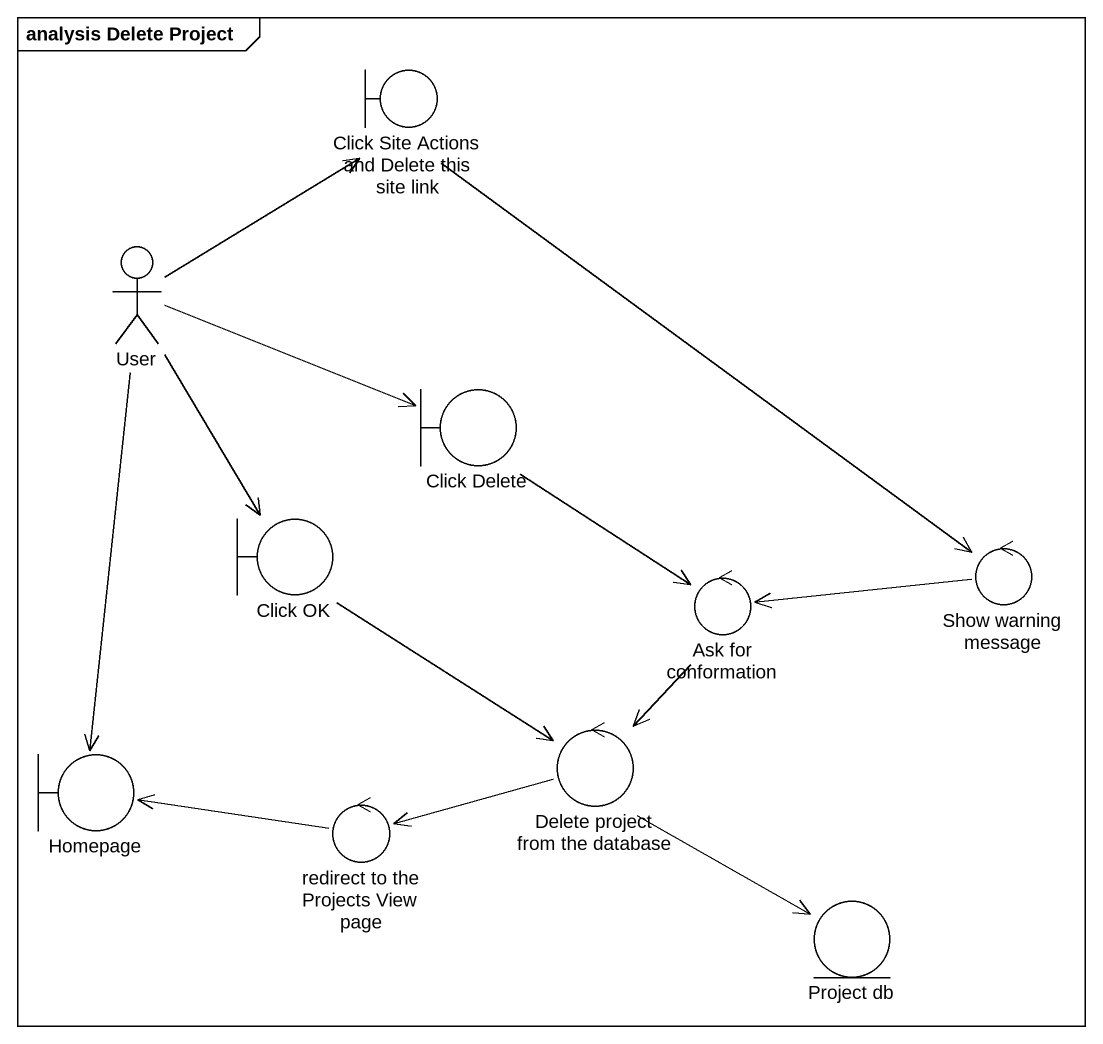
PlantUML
@startuml
mainframe analysis Delete Project
boundary "Click Site Actions and Delete this site link" as Click_Site_Actions_and
actor User
boundary "Click Delete" as Click_Delete
boundary "Click OK" as Click_OK
control "Ask for conformation" as Ask_for_conformation
control "Show warning message" as Show_warning_message
boundary Homepage
control "Delete project from the database" as Delete_project_from_the
control "redirect to the Projects View page" as redirect_to_the_Projects
entity "Project db" as Project_db
Click_Site_Actions_and --> Show_warning_message
User -up-> Click_Site_Actions_and
User -right-> Click_Delete
User --> Click_OK
User --> Homepage
Click_Delete --> Ask_for_conformation
Click_OK --> Delete_project_from_the
Ask_for_conformation --> Delete_project_from_the
Show_warning_message -left-> Ask_for_conformation
Delete_project_from_the -left-> redirect_to_the_Projects
Delete_project_from_the --> Project_db
redirect_to_the_Projects -left-> Homepage
@enduml
